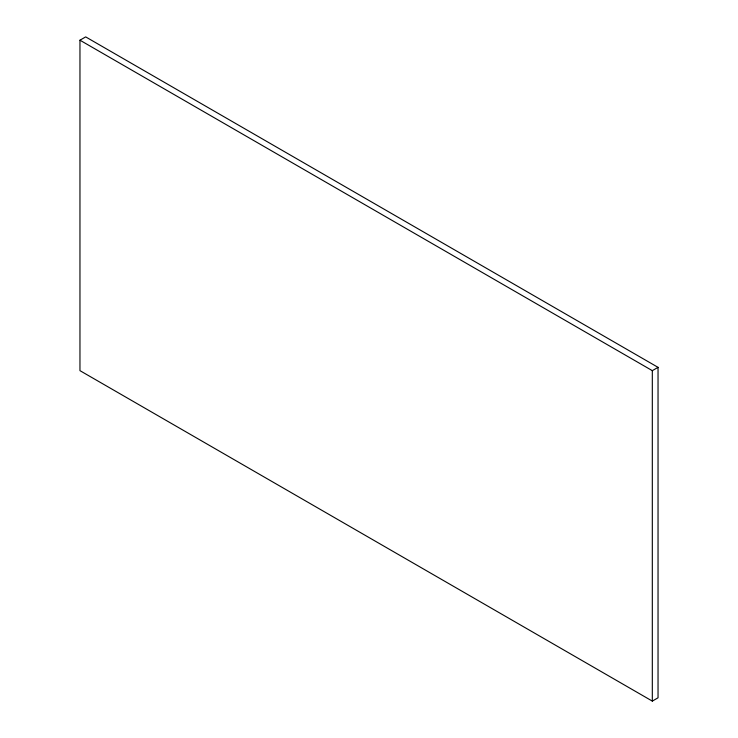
<?xml version="1.0" encoding="UTF-8"?>
<svg xmlns="http://www.w3.org/2000/svg" width="738" height="738" viewBox="0 0 738 738"><rect width="100%" height="100%" fill="white"/><g stroke="black" fill="none" stroke-linecap="round" stroke-linejoin="round"><path stroke-width="1.11" d="M79.962 40.203L85.682 36.9L658.038 367.349L658.038 697.797L652.318 701.1L79.962 370.651L79.962 40.203L652.318 370.651L658.038 367.349M652.318 370.651L652.318 701.1"/></g></svg>
